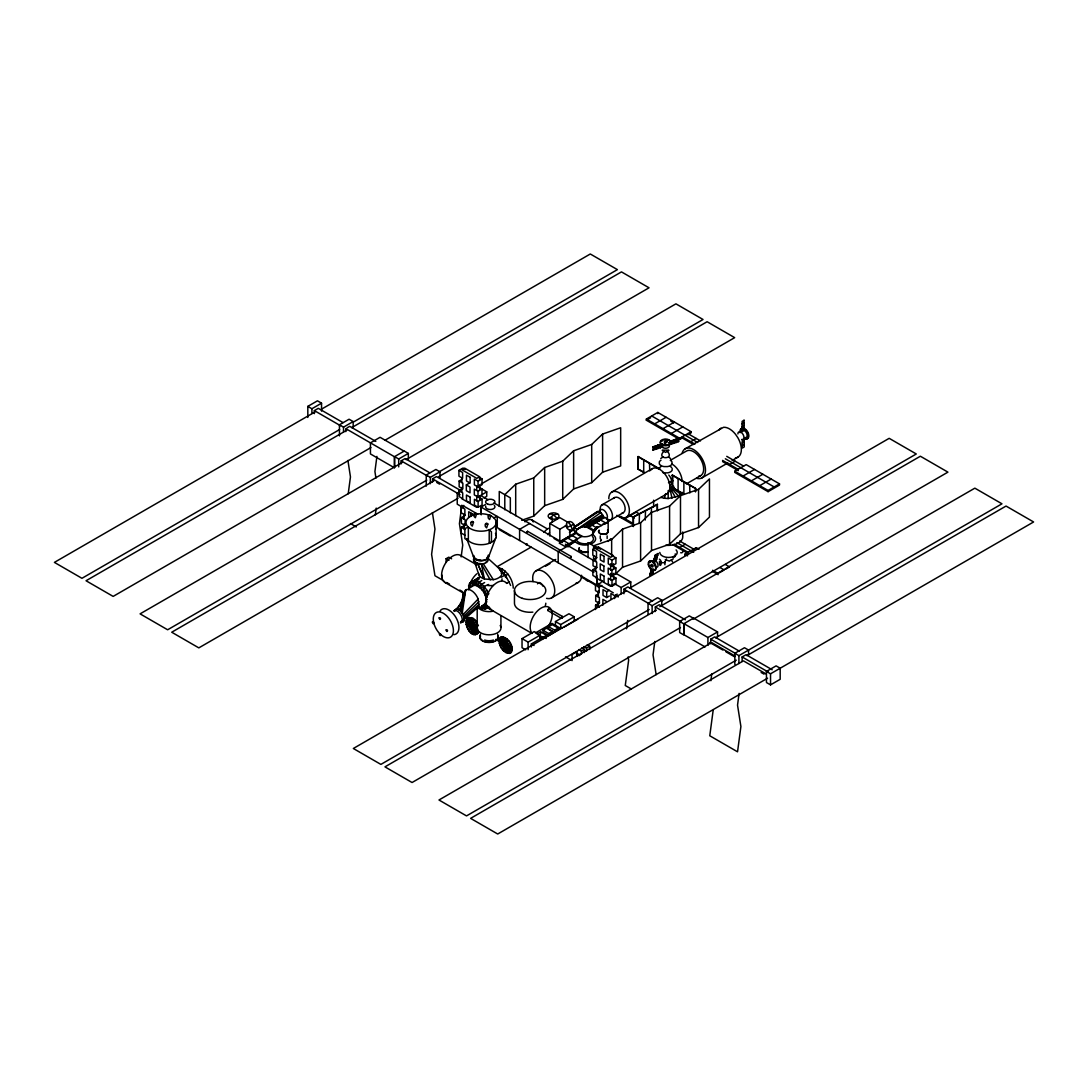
<?xml version="1.0" encoding="UTF-8"?>
<svg xmlns="http://www.w3.org/2000/svg" width="1088" height="1088" viewBox="0 0 1088 1088"><rect width="100%" height="100%" fill="white"/><g stroke="black" fill="none" stroke-linecap="round" stroke-linejoin="round"><path stroke-width="1.5" d="M483.249 605.268L482.147 605.894L488.947 606.642L485.044 609.158L482.147 605.894C490.933 601.8 483.385 587.792 476.122 585.63L476.136 581.06L478.924 579.455M472.192 633.896L472.858 618.256C458.048 613.686 470.9 643.865 478.829 631.788L466.222 620.364M499.12 639.554C498.454 645.66 503.69 654.459 510.517 653.126C515.386 647.387 507.919 635.691 500.684 637.214L499.12 639.554L512.081 650.774M571.05 525.64L573.757 524.321M659.464 559.205C663.612 561.639 659.192 570.466 659.464 561.422M649.305 565.774L649.237 565.719A5.29 3.046 59.8 0 0 655.534 569.731A5.29 3.046 59.8 0 0 653.099 561.612A5.29 3.046 59.8 0 0 648.856 564.509M463.352 595.068L465.678 589.927A11.22 6.487 60 0 1 478.162 599.039L478.965 606.451A11.22 6.487 60 0 1 476.911 609.362M376.91 456.402L374.925 471.539L375.945 478.122M461.842 505.186L459.422 523.682L462.726 545.102L461.162 556.893M626.593 628.769L627.694 620.35M654.799 641.43L653.045 654.894L656.146 674.628M710.872 680.721L711.756 673.989M739.078 693.382L737.542 705.16L740.901 726.539L737.542 751.808L709.77 735.774L713.13 710.505M348.214 493.775L350.458 476.925L347.915 460.455M375.319 514.855L376.217 508.11M473.47 522.267C471.716 519.425 469.037 524.321 472.274 526.116L473.47 522.267L471.104 522.335M476.544 513.93C474.79 511.088 472.11 515.984 475.347 517.779L476.544 513.93L474.191 513.998M462.291 612.802L465.678 589.927L461.149 611.388L463.923 616.121L464.29 619.33A7.167 4.134 60 0 1 461.244 622.268M487.846 524.022C486.091 521.179 483.412 526.075 486.649 527.87L487.846 524.022L485.493 524.09M490.797 515.726C489.042 512.883 486.35 517.766 489.6 519.561L490.797 515.726L488.43 515.78M659.233 469.159L659.45 468.18A6.406 3.699 0 0 1 661.123 466.494M504.206 651.358L506.994 638.969M600.25 535.894L600.25 538.519L601.446 540.083M607.145 538.506L607.145 535.881M664.904 561.83L664.904 564.754M501.174 573.24L502.221 569.065L499.365 567.854M649.767 575.348L651.29 569.582L653.63 569.854L652.623 573.702L649.767 575.348L653.126 571.771L650.787 571.513L652.46 569.718M655.234 555.166L653.698 560.932L656.037 561.204L658.077 553.506L655.234 555.166L657.574 555.438L654.214 559.014L656.554 559.273L653.194 562.85L656.037 561.204M660.906 497.434L664.414 498.263L665.693 493.598M461.747 603.935L459.857 610.259L461.149 611.388L463.624 592.851L459.857 610.259L457.259 609.198A7.167 4.134 60 0 0 454.553 610.83L462.223 602.616M470.492 632.645L474.558 619.507L472.858 618.256M557.192 518.418L553.697 514.937L557.668 513.93M488.444 557.369L495.815 537.866M469.418 588.513L468.602 585.929L469.622 583.426L479.631 576.898M484.609 582.556L481.821 584.161L480.243 588.01L488.675 584.474M596.129 513.006C598.686 508.518 604.003 515.046 603.595 518.459M652.99 446.842L655.452 449.303L657.886 445.196L660.334 447.658L662.252 443.822L662.266 447.154L660.321 444.38L652.99 446.842L653.004 450.133L662.782 446.828M503.839 573.539L505.063 571.146L502.221 569.065M457.259 609.198L462.835 599.039M653.004 450.133L655.438 446.026L657.9 448.474L660.321 444.38L660.334 447.658M671.31 444.094L673.744 439.987L676.206 442.449L678.626 438.342L671.296 440.817L670.086 442.87L671.31 444.094L671.296 440.817L673.758 443.278L676.192 439.171L678.64 441.619L668.875 444.924A3.808 2.217 -0.2 0 1 667.026 448.079A3.808 2.217 -0.2 0 1 661.885 446.61M668.984 450.282L665.584 452.377L662.184 450.296M502.588 649.699L508.613 640.642M527.041 544.571L526.211 544.789L527.122 543.837M592.294 534.67L597.938 526.565M600.481 541.239L601.052 540.518M674.288 487.914L671.337 490.13L668.182 490.606L668.182 498.549L678.477 496.087L682.244 492.32M468.928 630.931L476.122 621.207L474.558 619.507M495.53 528.972L497.27 526.646L497.27 516.501L493.789 517.779M482.147 590.022L484.5 586.881C481.386 583.29 476.231 579.21 471.294 581.713L472.573 585.942L471.308 587.112L469.622 583.426L479.346 577.81M592.62 531.937L597.013 527.041M592.892 531.692L597.421 526.66M673.322 558.838L669.378 561.068L665.298 559.654M505.131 576.749L507.729 573.947L505.063 571.146M656.554 559.273L653.698 560.932L657.057 557.355L654.718 557.083L658.077 553.506M652.623 573.702L650.284 573.43L653.63 569.854L650.787 571.513M463.243 614.421L478.162 599.039M608.07 541.47L610.885 538.628M521.723 520.295L533.759 516.093L544.666 505.675L562.727 499.378L573.634 488.947L591.695 482.65L602.602 472.219L620.663 465.922L620.663 427.761L602.602 434.058L591.695 444.475L573.634 450.772L562.727 461.203L544.666 467.5L533.759 477.931L515.698 484.228L504.791 494.659L504.791 509.796M463.923 616.121L478.965 601.705M593.586 547.618L593.586 545.822L611.646 539.526L622.554 529.108L640.614 522.811L651.522 512.38L669.582 506.083L680.49 495.652L698.55 489.355L709.458 478.924L709.458 517.099L698.55 527.53L680.49 533.827L669.582 544.258L651.522 550.542L640.614 560.973L622.554 567.27L615.291 574.219M464.277 617.794L479.237 604.234M660.742 458.524L663.313 456.742M464.29 619.33L478.965 606.451M598.631 521.478L603.473 517.249L590.974 525.994M549.522 518.255L553.697 514.937M588.962 526.864L603.092 515.97L584.922 527.299M663.68 451.452C655.901 459.775 675.213 459.721 667.379 451.438M484.894 591.79L483.793 592.43L484.5 586.881L486.826 590.172L483.793 592.43L488.634 593.776L485.846 597.72L486.948 597.081M454.553 610.83L457.028 609.062M575.226 528.414L577.279 529.285L600.78 512.584M584.786 527L602.48 514.706L577.279 529.285M596.496 512.162L574.437 526.891L597.897 511.36M573.322 528.224L598.808 511.455M481.821 584.161L478.19 586.5L476.136 581.06M654.718 557.083L657.574 555.438M654.214 559.014L657.057 557.355M650.284 573.43L653.126 571.771M307.822 417.466L307.822 406.382L317.465 400.819L321.545 403.172L321.545 411.087M307.822 406.382L311.902 408.748L321.545 403.172M314.364 413.63L314.364 410.611L318.308 408.34L342.978 422.579M315.003 411.93L54.4 562.387L81.954 578.299L339.633 429.529M321.885 408.952L590.294 253.994L617.399 269.634L353.396 422.062M339.442 435.866L339.442 424.796L349.085 419.22L353.165 421.573L353.165 427.897M339.442 424.796L343.522 427.149L353.165 421.573M347.072 427.842L349.71 426.333L375.809 441.402M346.746 430.222L86.034 580.747L113.152 596.401L370.926 447.576M351.723 427.638L621.479 271.891L649.033 287.803L385.138 440.164M345.766 431.623L345.766 428.604L394.414 456.715L404.26 451.058L408.34 453.41L408.34 459.734M394.618 467.704L394.618 456.634L398.698 458.986L408.34 453.41M401.173 463.869L401.173 460.85L405.117 458.578L429.774 472.818M406.055 459.653L675.934 303.838L703.038 319.491L439.022 471.92M402.152 462.55L140.08 613.863L167.634 629.775L426.782 480.162M426.238 486.105L426.238 475.034L435.88 469.458L439.96 471.811L439.96 478.149M426.238 475.034L430.318 477.387L439.96 471.811M432.562 481.862L432.562 478.842L436.506 476.571L461.162 490.81M438.818 476.639L707.118 321.735L734.672 337.647L481.046 484.092M433.894 480.855L171.714 632.223L198.818 647.877L458.075 498.195M458.932 470.383L462.618 472.518L462.618 478.312L458.932 476.177L458.932 470.383L462.903 468.085L465.365 469.513M459.15 480.991L462.835 483.126L462.835 488.92L459.15 486.785L459.15 480.991L461.788 479.468M479.577 476.734L476.762 478.353L461.829 469.73L464.63 468.112L479.577 476.734L479.577 479.958M466.33 484.894L470.016 487.03L470.016 492.823L466.33 490.688L466.33 484.894L468.969 483.371M459 490.715L462.699 492.837L462.699 498.63L459 496.509L459 490.715L461.652 489.178M461.366 490.729L457.232 493.109L457.232 504.179L462.876 507.443M478.067 481.195L482.038 478.91L482.038 484.69L478.067 486.989L474.368 484.854L474.368 479.06L478.067 481.195L478.067 486.989M479.522 487.546L486.744 491.871L478.013 497.039L474.314 494.918L474.314 489.124L478.013 491.259L481.984 488.961L481.984 494.754M461.176 506.967L464.875 509.089L464.875 514.882L461.176 512.747L461.176 506.967L463.828 505.43M478.108 501.418L482.079 499.134L482.079 504.927L478.108 507.212L474.422 505.09L474.422 499.297L478.108 501.418L478.108 507.212M483.861 497.991L486.744 496.318L486.744 491.871M461.394 517.575L465.093 519.697L465.093 525.49L461.394 523.369L461.394 517.575L465.365 515.277M481.018 513.427L481.018 507.062L485.343 504.56M694.906 444.135L682.244 436.832L682.244 438.002L679.701 439.47L646.367 420.226L646.367 419.043L657.791 412.447L691.125 431.705L691.125 432.874L687.834 434.778L687.834 433.595L700.495 440.912M646.367 420.226L650.651 417.751M464.943 535.214L461.258 533.079L461.258 527.286L465.215 525.001M654.704 423.858L666.128 417.262M663.027 428.672L674.451 422.076M446.121 561.843L446.121 558.688L448.773 557.165L451.629 558.81M671.364 433.486L682.788 426.89M643.702 460.006L643.702 472.396L637.935 469.05L638.18 456.525L659.845 469.023M529.625 523.546L519.602 529.339L519.602 540.478M646.367 419.043L679.701 438.301L691.125 431.705M637.935 469.05L643.96 472.246M649.482 463.338L649.74 470.941M690.69 441.701L696.279 438.478M549.794 536.03L549.794 523.437L559.817 517.643L568.426 522.607M685.209 448.773L723.547 427.298A16.796 9.697 60 0 1 735.42 434.153L737.882 437.757A16.796 9.697 60 0 1 735.42 457.912M611.81 492.034L652.365 468.615M670.725 460.129L686.501 451.017A14.212 8.201 60 0 1 701.583 460.863A14.212 8.201 60 0 1 698.632 476.258M601.95 504.859L614.625 497.542M742.111 423.939L744.07 422.81M549.794 523.437L559.817 529.23L566.984 525.082M497.352 566.603L531.107 547.114M479.074 577.701L473.525 580.91L472.573 585.942L475.32 584.8M742.111 426.51L744.07 425.381M742.111 429.08L744.07 427.938M481.753 580.57L478.978 582.175L478.19 586.5L479.291 585.874M476.122 585.63L473.525 580.91L474.218 585.439L477.238 584.99M569.418 532.277L573.634 529.842L576.314 532.182L559.477 541.906M672.316 486.146L672.574 475.157L695.681 488.498L695.681 491.599M501.174 577.266L505.335 574.858L510.653 585.453M678.096 478.638L678.096 491.028M742.261 442.952L744.233 441.823M610.681 519.982L623.356 512.666M575.103 541.756L558.185 551.616L558.185 562.754M742.261 445.522L744.233 444.38M486.159 594.415L485.058 595.054L488.634 593.776L486.826 590.172M506.695 583.358L509.47 581.754M683.876 481.984L683.876 494.36L672.316 487.696M626.362 517.249L666.93 493.83A14.552 8.405 60 0 0 665.91 475.415A14.552 8.405 60 0 0 650.733 470.138M624.838 518.731L636.276 512.135L639.05 513.74M535.922 570.901L555.696 559.477M686.365 483.902L700.713 475.619M486.118 600.25L487.22 599.61M545.591 566.182L549.916 563.679M485.846 602.466L486.948 601.827M702.005 477.863L727.845 462.944M732.142 460.469L737.882 457.15M689.656 485.316L689.901 492.905M485.058 604.221L486.159 603.582M484.894 604.751L483.793 605.39L487.669 606.329M729.599 464.454L735.189 461.23M479.59 607.893L485.044 609.158L487.818 607.553M672.316 475.306L695.681 488.498M592.81 549.345L596.496 551.48L596.496 557.26L592.81 555.138L592.81 549.345L596.782 547.046L600.467 549.182M734.754 471.226L746.178 464.63L779.511 483.874L779.511 485.058L768.087 491.654L734.754 472.396L734.754 471.226L768.087 490.47L779.511 483.874M593.028 559.953L596.714 562.088L596.714 567.868L593.028 565.746L593.028 559.953L596.999 557.654M743.077 476.041L754.514 469.445M592.878 569.663L596.578 571.798L596.578 577.592L592.878 575.457L592.878 569.663L596.85 567.378M611.946 560.157L615.917 557.858L615.917 563.652L611.946 565.95L608.246 563.815L608.246 558.022L611.946 560.157L611.946 565.95M751.414 480.855L762.838 474.259M551.507 597.897L578.354 582.406M611.891 570.207L615.862 567.922L615.862 573.716L611.891 576.001L608.192 573.879L608.192 568.086L611.891 570.207L611.891 576.001M759.75 485.656L771.174 479.06M595.49 584.841L599.175 586.976L599.175 592.77L595.49 590.634L595.49 584.841L598.128 583.318M598.386 587.411L598.386 584.188L601.188 582.556M599.175 586.976L601.827 585.439M612 580.38L615.958 578.095L615.958 583.889L612 586.174L608.301 584.038L608.301 578.258L612 580.38L612 586.174M613.455 584.691L610.64 586.31L595.707 577.687M595.707 595.449L599.393 597.584L599.393 603.378L595.707 601.242L595.707 595.449L598.346 593.926M525.681 649.822L522.036 647.727L522.036 638.615L534.222 631.584L540.287 635.093L540.287 639.173M679.66 547.468L685.25 544.245M535.432 632.944L551.983 623.397L560.701 628.429L560.701 624.58L574.206 616.787L574.206 621.289M609.348 596.02L606.696 597.543L603.01 595.422L603.01 589.628L606.696 591.763L609.348 590.226M555.465 625.41L555.465 621.561L568.97 613.754L574.206 616.787M543.007 630.251L546.543 628.211L552.242 631.502L552.242 633.488L548.719 635.514L543.007 632.223L543.007 630.251L548.719 633.542L552.242 631.502M548.665 626.729L554.608 630.17L554.608 632.4L548.665 628.959L548.665 626.729L552.242 624.662L558.198 628.102L558.198 630.333M546.557 635.31L540.682 631.91L537.037 634.018L542.926 637.418L546.557 635.31L546.557 636.779L544.136 638.18M614.067 583.44L621.126 587.506L630.768 581.944L630.768 588.268M522.036 638.615L528.102 642.124L540.287 635.093M595.558 609.511L595.558 605.173L599.529 602.874M623.941 593.722L623.941 589.206L627.885 586.922L652.542 601.161M684.814 555.424L684.814 554.241L696.238 547.645L699.013 549.25M554.608 630.17L558.198 628.102M610.926 599.311L610.926 593.518L614.625 595.653L617.263 594.13M531.338 646.979L531.338 643.933L543.524 636.888L546.217 638.452M629.925 588.01L889.182 438.328L916.286 453.982L661.422 601.12M550.27 634.29L553.792 632.25M555.914 631.094L559.504 629.027M626.022 591.056L353.328 748.49L380.882 764.402L649.182 609.511M564.414 626.906L577.81 619.181M648.04 614.38L648.04 603.31L657.682 597.747L661.762 600.1L661.762 606.424M648.04 603.31L652.12 605.662L661.762 600.1M655.33 611.51L655.33 606.982L659.274 604.71L685.386 619.779M584.025 646.626L586.5 648.067L589.696 646.218L589.696 649.482M578.843 649.577L581.427 651.073L584.406 649.346L584.406 652.569M659.763 606.682L920.366 456.226L947.92 472.138L693.178 619.222M719.372 572.791L724.227 569.976L720.066 567.569M725.574 569.214L729.572 566.902L725.41 564.495M656.309 610.205L384.962 766.863L412.066 782.517L680.476 627.545M717.563 636.67L717.563 631.924L693.586 618.079L683.74 623.805L683.74 634.889L679.66 632.536L679.66 621.452L689.302 615.89L693.382 618.242M705.106 646.938L683.944 634.726L683.944 623.655L707.921 637.5L717.563 631.924M710.736 643.715L710.736 639.186L714.68 636.902L739.337 651.141M715.605 637.84L974.848 488.158L1001.966 503.812L738.915 655.642L734.835 653.29L734.835 664.374M734.835 653.29L744.478 647.727L748.558 650.08L748.558 654.826M736.277 660.158L466.521 815.905L438.967 799.993L711.661 642.559L734.862 655.955M742.125 661.49L742.125 656.962L746.069 654.69L772.181 669.759M746.898 655.67L1006.046 506.056L1033.6 521.968L770.535 673.798L766.455 671.446L766.455 682.516L770.535 684.869L780.178 679.306L780.178 668.222L776.098 665.87L766.455 671.446M767.584 678.205L497.706 834.006L470.601 818.366L743.403 660.851L766.238 674.03M467.609 628.905L477.442 623.247L476.122 621.207M501.16 647.727L510.041 642.614M633.202 526.388L633.202 517.099L657.288 504.342L657.519 510.694M633.202 517.099L657.519 504.492M566.807 527.653L570.806 525.681M662.048 441.306L661.858 441.334M668.277 450.133L662.878 450.146M671.949 498.263L669.814 487.873L673.649 486.186L673.649 488.784L680.789 494.346M605.635 534.426L606.778 533.963L605.649 534.371M666.414 439.729L666.604 439.797M579.02 550.052L583.29 552.106L587.874 552.174L581.835 552.174L579.618 550.895L579.02 548.257M478.897 574.858L473.647 558.96A7.33 4.23 0 0 0 473.525 560.062C474.79 563.897 479.849 564.318 483.249 563.747A7.33 4.23 0 0 0 488.145 559.436M466.63 626.674L478.421 625.464M527.435 531.27L526.837 532.508L527.544 531.298L571.2 556.498L570.602 557.75L571.2 556.498M478.489 573.104A11.764 6.8 0 0 0 484.378 578.993L493.313 579.673A11.764 6.8 0 0 0 498.59 568.303M500.045 645.578L511.156 644.762M487.818 607.73L489.858 607.77M564.835 526.334L567.242 526.374M664.414 498.263L668.182 498.549M483.983 578.231L477.659 563.57L481.372 563.978L490.266 579.904M466.058 624.403L477.387 627.327M499.297 643.402L511.904 646.925M548.774 608.573L547.686 610.45L561.19 618.256L562.265 617.698L562.278 616.379L548.774 608.573L547.686 610.45M562.278 616.379L561.19 618.256M549.97 513.631L553.452 514.774M660.96 562.714L664.659 562.714L666.427 558.919M650.23 562.115L650.42 562.428M482.147 605.894L487.274 608.355M670.834 421.165L673.73 422.838M726.743 456.348L743.621 466.099M651.698 415.97L697.707 442.517M725.356 458.782L774.166 486.962M722.568 460.401L738.031 469.322L738.031 470.506M682.122 437.934L693.505 444.502M722.568 461.57L738.167 470.574M637.935 456.674L659.586 469.173M672.574 487.546L684.121 494.224M679.619 540.994L693.695 549.114L693.695 550.297M630.183 515.644L634.358 518.051M676.831 542.613L693.668 552.337M674.03 544.231L688.106 552.35L688.106 553.52L672.629 544.585M620.677 516.324L633.175 523.546M684.814 554.241L687.589 555.846M712.599 570.289L718.148 573.498M616.869 515.304L634.263 525.354M712.354 571.322L718.148 574.668M600.318 519.874L605.744 523.015M595.966 522.39L601.392 525.531M591.627 524.906L597.054 528.034M479.577 477.482L482.038 478.91M612.218 555.737L615.917 557.858M596.36 547.427L588.05 542.626L588.05 557.559M572.274 535.609L577.701 538.737M567.922 538.111L573.362 541.253M613.401 566.494L615.862 567.922M531.406 519.697L547.577 529.04M563.584 540.627L569.01 543.755M404.056 451.139L380.079 437.294L370.437 442.87L370.437 453.941L394.414 467.786L394.414 456.715M493.898 502.928L562.496 542.518M565.352 544.177L593.939 560.674M615.25 572.982L630.768 581.944M480.978 495.679L488.036 499.759M554.091 538.519L558.389 540.994M479.618 497.706L482.079 499.134M613.496 576.667L615.958 578.095M655.33 606.982L681.442 622.05M742.125 656.962L768.237 672.044M623.941 589.206L648.598 603.432M710.736 639.186L735.393 653.426M314.364 410.611L340.476 425.694M432.562 478.842L460.047 494.741M679.66 621.452L683.74 623.805M401.173 460.85L427.271 475.932M481.018 507.062L593.898 572.234M436.75 482.501L439.606 484.146M461.829 498.726L476.762 507.348M709.77 642.478L722.922 650.066M725.846 651.753L734.618 656.812M761.124 672.466L764.048 674.152M464.073 506.314L477.659 514.148M598.386 584.188L613.319 592.81M615.482 595.326L618.297 596.958M496.726 527.286L596.768 585.031L596.768 575.484M472.396 513.876L468.697 511.754L468.697 517.534M499.256 529.625L510.34 536.017M581.291 577.007L584.134 578.653M588.05 580.802L596.36 585.589M606.574 601.487L602.888 599.352L602.888 605.146M461.258 527.286L464.943 529.421M595.558 605.173L599.257 607.294M476.054 564.4L460.428 555.37A15.586 9.003 -60 0 0 443.877 566.168A15.586 9.003 -60 0 0 447.114 583.073M555.465 621.561L560.701 624.58M446.121 558.688L448.977 560.334M587.221 644.79L589.696 646.218M581.822 647.85L584.406 649.346M576.246 652.909L580.135 655.153M350.458 523.573L356.306 526.946M576.531 654.228L579.183 655.751M443.727 580.788L434.955 575.729L431.596 554.336L434.955 529.081L432.412 512.598M446.651 582.474L449.575 584.161M459.802 590.063L462.726 591.763M631.122 688.881L625.274 685.508L628.633 660.239L628.116 656.948M444.829 582.366L464.739 593.858M539.974 637.174L542.926 638.874M489.314 608.79L531.937 633.393M565.515 656.853L570.751 659.872M531.338 643.933L534.045 645.483M465.909 622.254L477.822 629.122M495.679 639.431L512.217 648.978M651.508 507.688L651.263 513.726M645.483 510.87L645.238 520.01M639.458 514.053L639.214 523.192M499.814 570.139L505.335 574.858L506.301 577.728M481.44 606.574L485.044 609.158M747.157 432.358L747.034 432.058M654.364 565.678L654.418 565.651M668.875 457.191L670.548 458.578M671.269 560.075L672.588 561.83M472.94 515.141L470.71 513.128L470.71 516.501M488.131 558.498L500.453 569.704M678.477 496.087L672.642 489.546L672.574 475.157M499.705 638.139L511.496 652.188M466.97 618.854L478.094 633.284M568.194 521.818L570.846 525.477M480.964 606.805L482.433 609.008M468.602 585.929L469.88 587.887M493.313 579.673L483.249 563.747A7.33 4.23 0 0 1 474.776 562.129M500.684 637.214L510.517 653.126M573.634 529.842L575.484 533.011M675.458 497.434L671.337 490.13L671.337 487.519M468.085 617.848L476.966 634.304M502.656 572.125L503.894 574.437M477.659 563.57L484.378 578.993L481.372 563.978M502.003 636.82L509.198 653.507M474.3 560.51L476.272 565.162M473.878 557.75L466.684 538.628A15.096 8.718 0 0 0 485.642 544.299A15.096 8.718 0 0 0 495.462 533.365M469.513 617.386L475.551 634.753M570.996 525.762L572.41 530.142A4.665 3.822 60.7 0 1 566.263 525.327A4.665 3.822 60.7 0 1 572.234 522.458A4.665 3.822 60.7 0 1 572.41 530.142M503.567 636.997L507.634 653.33M672.126 468.248L672.153 470.206A6.406 3.699 0 0 1 667.556 472.872L664.156 472.845A6.718 3.876 0 0 1 662.565 472.464M469.622 583.426L470.288 587.506M471.145 617.535L473.919 634.617M661.286 561.694L661.368 562.51M552.119 517.698L552.35 521.954M505.267 637.731L505.934 652.596M678.626 438.342L678.64 441.619M676.192 439.171L676.206 442.449M673.744 439.987L673.758 443.278M657.886 445.196L657.9 448.474M655.438 446.026L655.452 449.303M770.535 673.798L770.535 684.869M768.087 490.47L768.087 491.654M738.915 655.642L738.915 663.558M707.921 637.5L707.921 645.402M698.55 489.355L698.55 527.53M696.238 547.645L696.238 548.828M695.422 488.648L695.422 491.749M682.747 531.978L682.747 536.996A14.552 8.405 0 0 1 665.652 545.265M680.49 495.652L680.49 533.827M679.701 438.301L679.701 439.47M669.582 506.083L669.582 544.258M657.791 412.447L657.791 413.63M657.288 504.342L657.288 510.544M653.63 500.194L653.63 506.886M652.12 605.662L652.12 613.578M651.522 512.38L651.522 550.542M640.614 522.811L640.614 560.973M638.18 456.525L638.18 468.914M633.434 517.249L633.434 526.538M622.554 529.108L622.554 567.27M621.126 587.506L621.126 593.844M614.625 595.653L614.625 598.55M613.455 563.747L613.455 568.575M613.455 573.417L613.455 578.245M611.646 539.526L611.646 556.131M610.64 563.761L610.64 570.207M610.64 573.417L610.64 579.863M608.165 521.125L608.165 531.502M606.696 591.763L606.696 597.543M602.602 434.058L602.602 472.219M598.386 590.634L598.386 597.081M598.386 601.909L598.386 606.737M597.149 578.408L597.149 584.746M595.707 556.743L595.707 561.571M595.707 566.413L595.707 571.241M593.586 555.791L593.586 559.055M591.695 444.475L591.695 482.65M586.5 648.067L586.5 651.331M581.427 651.073L581.427 654.296M576.912 656.282L576.912 651.644L572.057 654.446L572.057 660.62M573.634 450.772L573.634 488.947M569.854 529.734L569.854 536.03L559.817 541.824L559.817 529.23M562.727 461.203L562.727 499.378M548.719 633.542L548.719 635.514M544.666 467.5L544.666 505.675M540.682 631.91L540.682 633.379M533.759 477.931L533.759 516.093M528.102 642.124L528.102 649.713M515.698 484.228L515.698 515.753M514.461 590.498L514.461 603.228A15.667 9.044 0 0 0 532.848 612.136M510.34 512.788L510.34 497.855L499.256 491.45L499.256 506.396M500.929 615.645L500.929 627.218M496.155 522.077L496.155 535.595M481.209 506.954L481.209 514.855M479.577 484.786L479.577 489.614M479.577 496.06L479.577 499.283M478.013 491.259L478.013 497.039M477.197 608.75L477.197 628.619M476.762 486.404L476.762 489.627M476.762 496.074L476.762 500.915M464.073 514.366L464.073 519.194M464.073 524.035L464.073 528.863M461.829 477.782L461.829 482.623M461.829 487.451L461.829 492.279M442.054 575.171L442.054 578.326M430.318 477.387L430.318 483.711M398.698 458.986L398.698 466.888M343.522 427.149L343.522 431.895M311.902 408.748L311.902 413.494M491.599 609.484A15.586 9.003 -60 0 1 489.314 590.784A15.586 9.003 -60 0 1 506.654 583.413M531.651 632.618A15.586 9.003 -60 0 1 535.418 613.251A15.586 9.003 -60 0 1 550.406 608.437A15.586 9.003 -60 0 1 547.522 627.518M524.933 521.832A9.357 5.399 -60 0 1 533.256 521.941M543.85 532.386A15.586 9.003 -60 0 1 548.461 528.265M547.713 534.616A15.586 9.003 -60 0 1 549.494 532.726M599.461 511.455A5.671 3.278 60 0 1 605.105 511.306A5.671 3.278 60 0 1 606.492 519.275M719.209 429.814A16.796 9.697 60 0 1 721.086 428.06M672.085 464.141A14.212 8.201 60 0 1 682.135 481.549M682.135 453.152A16.796 9.697 60 0 1 702.005 458.47A16.796 9.697 60 0 1 696.687 478.339M494.333 505.471A4.678 2.706 0 0 1 490.892 509.497A4.678 2.706 0 0 1 485.765 506.124M592.484 534.426A10.785 6.229 0 0 1 590.254 544.218M587.642 544.843A10.785 6.229 0 0 1 574.437 540.437M592.334 536.343A8.636 4.978 0 0 1 587.085 543.646A8.636 4.978 0 0 1 576.232 538.832M587.751 552.038A5.78 3.332 0 0 1 581.332 551.806A5.78 3.332 0 0 1 579.265 548.284M587.751 551.616A5.78 3.332 0 0 1 581.332 551.385A5.78 3.332 0 0 1 579.265 547.862M497.651 634.29A8.881 5.127 0 0 1 497.651 636.942M493.503 640.057A8.881 5.127 0 0 1 484.622 640.057M480.474 636.942A8.881 5.127 0 0 1 480.474 634.29M497.651 635.759A8.881 5.127 0 0 1 495.353 640.71M493.503 641.526A8.881 5.127 0 0 1 484.622 641.526M482.786 640.71A8.881 5.127 0 0 1 480.474 635.759M498.1 635.691A9.357 5.399 0 0 1 489.07 642.478A9.357 5.399 0 0 1 480.026 635.691M500.208 625.478A11.927 6.882 0 0 1 488.716 634.807A11.927 6.882 0 0 1 478.19 625.097M493.299 611.184A11.927 6.882 0 0 1 479.386 608.777M490.171 641.349A1.564 0.898 0 0 1 487.968 641.349M737.909 433.922A4.257 2.448 60 0 1 740.656 432.045A4.257 2.448 60 0 1 743.879 436.75A4.257 2.448 60 0 1 741.69 439.457M743.362 429.991A4.257 2.448 60 0 1 747.034 434.574A4.257 2.448 60 0 1 744.913 437.594M741.227 431.215A4.257 2.448 60 0 1 742.628 429.91M744.138 428.971A5.902 3.414 60 0 1 748.313 436.193A5.902 3.414 60 0 1 744.138 438.614M740.098 432.711A5.902 3.414 60 0 1 743.05 428.509M743.607 428.196A5.902 3.414 60 0 1 748.83 435.227A5.902 3.414 60 0 1 744.695 438.287M740.656 429.896A5.902 3.414 60 0 1 742.601 428.087M655.343 560.687A3.808 2.19 59.8 0 1 657.954 564.495A3.808 2.19 59.8 0 1 656.717 567.27M652.664 562.238A3.808 2.19 59.8 0 1 654.65 560.388M654.364 564.386A3.808 2.19 59.8 0 1 654.786 565.27M476.503 514.175A15.096 8.718 0 0 1 495.91 524.103A15.096 8.718 0 0 1 471.553 529.244A15.096 8.718 0 0 1 475.266 514.434M488.267 555.111A7.548 4.352 0 0 1 481.413 560.782A7.548 4.352 0 0 1 473.702 555.492A7.33 4.23 0 0 0 476.816 559.858A7.33 4.23 0 0 0 484.962 559.817M488.145 556.009A7.33 4.23 0 0 1 486.39 559.082M667.461 444.611A3.808 2.217 -0.2 0 1 666.55 444.829M664.564 444.842A3.808 2.217 -0.2 0 1 663.653 444.625M665.557 440.49A3.808 2.217 -0.2 0 1 667.461 440.79M662.905 440.055A5.29 3.074 -0.2 0 1 670.834 442.422A5.29 3.074 -0.2 0 1 663.748 445.59A5.29 3.074 -0.2 0 1 661.817 440.545M439.906 633.828A14.239 8.228 60 0 1 436.655 612.34A14.239 8.228 60 0 1 453.152 627.858A14.239 8.228 60 0 1 440.749 634.603M453.655 610.708A7.126 4.107 60 0 1 460.782 614.815A7.126 4.107 60 0 1 460.782 623.043M440.15 610.844A14.239 8.228 60 0 1 455.994 617.59A14.239 8.228 60 0 1 453.9 634.671M487.234 560.742A6.623 3.822 0 0 1 485.52 562.455M480.842 563.584A6.623 3.822 0 0 1 479.128 563.448M477.523 563.067A6.623 3.822 0 0 1 474.436 560.742M487.234 557.301A6.623 3.822 0 0 1 486.581 558.226M480.842 560.143A6.623 3.822 0 0 1 479.128 560.007M477.523 559.626A6.623 3.822 0 0 1 476.15 559.028M475.102 558.226A6.623 3.822 0 0 1 474.436 557.301M460.482 611.347A6.392 3.686 60 0 1 462.509 613.863M463.23 615.359A6.392 3.686 60 0 1 463.678 616.882M463.678 619.575A6.392 3.686 60 0 1 463.23 620.582M454.417 611.361A7.167 4.134 60 0 1 462.903 613.646A7.167 4.134 60 0 1 460.618 622.118M461.584 620.786A6.392 3.686 60 0 1 460.414 622.458M533.066 581.55A15.586 9.003 60 0 1 540.858 570.452A15.586 9.003 60 0 1 554.363 587.248A15.586 9.003 60 0 1 546.57 598.346M537.526 583.834A4.134 2.38 60 0 1 539.974 582.774A4.134 2.38 60 0 1 542.885 586.106M581.577 575.266A15.586 9.003 60 0 1 576.069 583.1M588.948 581.182A15.667 9.044 -60 0 1 584.895 578.843M568.004 546.938A15.667 9.044 -60 0 1 573.539 542.028M493.313 585.398A11.764 6.8 0 0 1 487.22 585.398M502.03 578.83A11.764 6.8 0 0 1 501.636 580.598M670.262 460.278A6.718 3.876 0 0 1 671.99 461.992L672.017 463.95A6.406 3.699 0 0 1 667.42 466.602L664.02 466.589A6.718 3.876 0 0 1 659.342 463.882L659.314 461.924A6.406 3.699 0 0 1 660.987 460.238M670.398 466.548A6.718 3.876 0 0 1 671.459 467.337M607.512 530.101A4.828 2.788 0 0 1 603.323 534.29A4.828 2.788 0 0 1 599.148 530.101M607.648 530.563A4.651 2.679 0 0 1 605.418 533.99A4.651 2.679 0 0 1 599.325 532.93M598.862 532.29A4.651 2.679 0 0 1 598.862 530.89M607.512 519.724A4.828 2.788 0 0 1 603.323 523.913M607.852 520.377A4.678 2.706 0 0 1 603.323 523.777M676.097 549.902A8.731 5.046 0 0 1 670.793 557.287A8.731 5.046 0 0 1 659.804 552.418M675.226 553.874A4.774 2.761 60 0 1 672.846 557.26M683.169 550.419A4.774 2.761 60 0 1 680.666 552.745M668.807 475.048A7.113 4.107 60 0 1 669.65 485.534M671.786 475.306A7.33 4.379 1.8 0 1 672.955 476.231M600.358 510.83A8.731 5.046 60 0 1 604.724 504.614A8.731 5.046 60 0 1 612.286 514.026A8.731 5.046 60 0 1 607.92 520.227M613.646 498.454A8.731 5.046 60 0 1 623.356 502.588A8.731 5.046 60 0 1 622.078 513.06M608.79 498.698A14.552 8.405 60 0 1 619.086 492.755A14.552 8.405 60 0 1 629.381 510.585A14.552 8.405 60 0 1 619.086 516.528M468.656 589.696A15.586 9.003 -60 0 1 476.789 573.811M545.795 603.228A15.667 9.044 0 0 1 545.265 605.567M507.729 573.947A15.586 9.003 60 0 1 513.237 588.159M652.882 569.255L653.725 569.527L652.882 569.255M432.426 622.064C433.051 626.076 435.214 621.18 432.426 622.064M439.144 617.889C439.783 621.914 441.946 617.005 439.144 617.889M439.443 633.991C440.069 638.017 442.231 633.107 439.443 633.991M446.148 629.925C446.787 633.95 448.95 629.041 446.148 629.925M561.258 617.63L562.238 617.78L561.258 617.63M561.258 627.613L562.265 627.694L561.258 627.613M664.346 443.918L665.094 444.394L664.387 443.863M669.011 442.843L669.773 442.898L669.011 442.843M669.011 442.476L669.759 442.53L669.011 442.476M672.955 480.61L668.494 482.65A7.33 4.379 1.8 0 0 670.276 482.161L672.955 480.624M491.436 541.974L489.206 543.334L489.206 529.829L491.436 531.828L491.436 541.974M744.07 420.24L742.111 421.382L742.111 431.65L744.07 430.508L744.07 420.24M576.626 533.093L559.232 543.13L564.658 546.271L582.053 536.221L576.626 533.093M604.67 517.371L587.275 527.408L592.702 530.55L610.096 520.499L604.67 517.371M744.233 439.253L742.261 440.382L742.261 448.079L744.233 446.95L744.233 439.253M598.509 547.06L595.707 548.692L610.64 557.314L613.455 555.682L598.509 547.06M468.357 527.177L464.875 528.455L464.875 538.601L468.357 540.695L468.357 527.177M470.138 477.306L466.453 475.17L466.453 480.964L470.138 483.086L470.138 477.306M604.017 556.254L600.331 554.132L600.331 559.926L604.017 562.047L604.017 556.254M603.894 565.978L600.209 563.856L600.209 569.65L603.894 571.771L603.894 565.978M470.152 497.148L466.453 495.013L466.453 500.806L470.152 502.942L470.152 497.148M604.03 576.11L600.331 573.974L600.331 579.768L604.03 581.903L604.03 576.11M487.941 504.261A4.678 2.706 0 0 0 494.958 501.922A4.678 2.706 0 0 0 487.941 499.582A4.678 2.706 0 0 0 487.941 504.261M580.543 536.098A8.636 4.978 0 0 0 593.49 531.787A8.636 4.978 0 0 0 580.543 527.476A8.636 4.978 0 0 0 580.543 536.098M651.059 565.474A1.387 0.789 59.8 0 0 652.691 566.93A1.387 0.789 59.8 0 0 652.256 564.794A1.387 0.789 59.8 0 0 651.059 565.474M648.353 564.794A5.29 3.046 59.8 0 0 654.622 570.343A5.29 3.046 59.8 0 0 652.922 562.156A5.29 3.046 59.8 0 0 648.353 564.794M664.945 442.68A1.387 0.802 -0.2 0 0 667.026 441.986A1.387 0.802 -0.2 0 0 664.945 441.293A1.387 0.802 -0.2 0 0 664.945 442.68M662.905 444.788A5.29 3.074 -0.2 0 0 670.847 442.109A5.29 3.074 -0.2 0 0 662.905 439.47A5.29 3.074 -0.2 0 0 662.905 444.788M550.569 518.677A5.454 3.182 0.2 0 0 559.028 516.242A5.454 3.182 0.2 0 0 551.154 513.169A5.454 3.182 0.2 0 0 550.569 518.677M522.294 598.332A15.667 9.044 0 0 0 545.795 590.498A15.667 9.044 0 0 0 522.294 582.665A15.667 9.044 0 0 0 522.294 598.332"/></g></svg>
